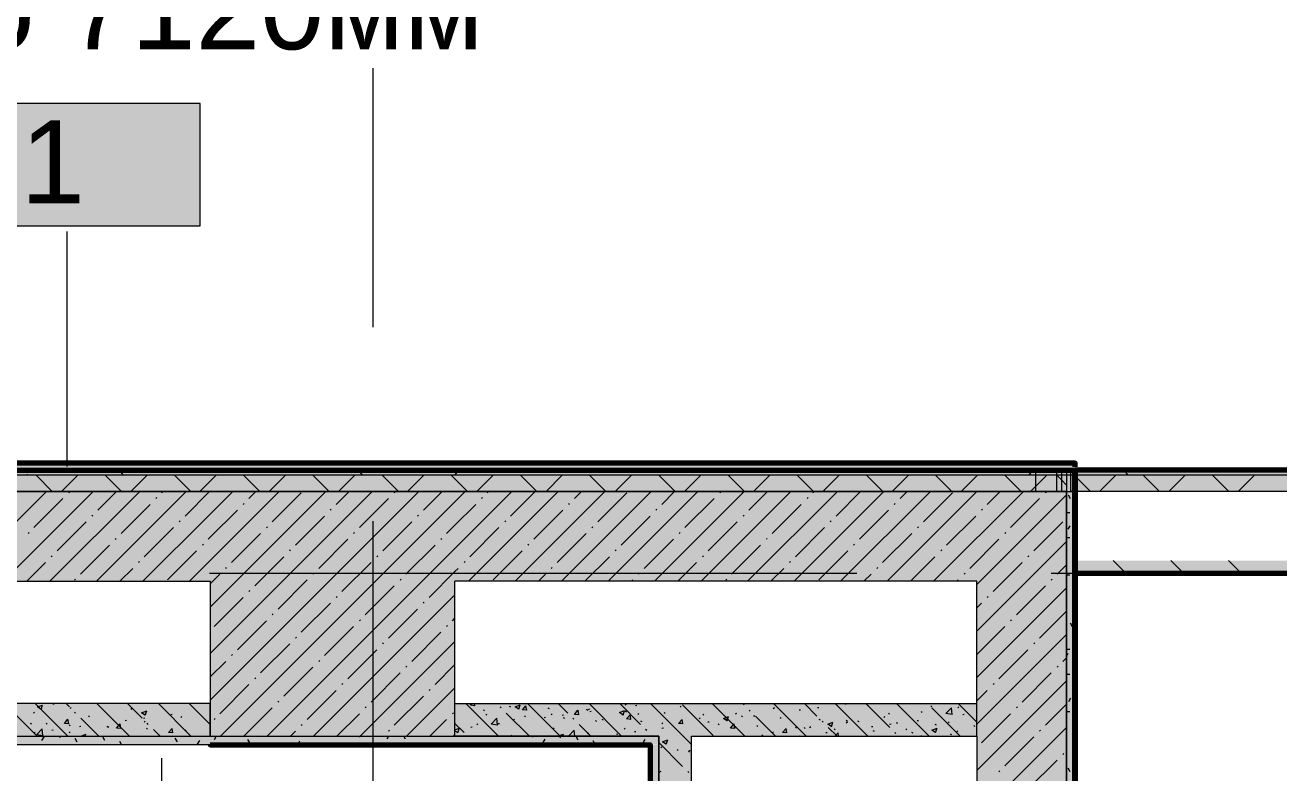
# Model space of a CAD drawing. Header units: millimetres. Extents: x -3817 to 677485, y -22715 to 103890.
# Drawn here: x 17899 to 20974, y 16421 to 18256 of the extents above; entities that cross this region are included whole.
import ezdxf

# ---------------------------------------------------------------- set-up
doc = ezdxf.new("R2010")
doc.units = ezdxf.units.MM
doc.layers.add('PDF _Геометрия', color=7, linetype='Continuous', true_color=0x1d1d1d)
doc.layers.add('PDF _Сплошная заливка', color=7, linetype='Continuous', true_color=0xffffff)
doc.layers.add('PDF _Текст', color=7, linetype='Continuous')
doc.styles.add('PDF GOST-Common', font='arial.ttf')

msp = doc.modelspace()

# ---------------------------------------------------------------- hatches: boundary and pattern name
at = {"layer": 'PDF _Сплошная заливка', "true_color": 0xff8000, "transparency": 33554559}
h = msp.add_hatch(color=30, dxfattribs=at)
h.paths.add_polyline_path([(18953.5, 17164.3), (20463.3, 17164.3), (20463.3, 17172), (20474.3, 17172), (20473.3, 17181.3), (16423.3, 17181.3), (16423.3, 17164.3), (18647.5, 17164.3)], flags=0)
h.paths.add_polyline_path([(14564.3, 17164.3), (15323.3, 17164.3), (15323.3, 17181.3), (14553.3, 17181.3), (14553.3, 17164.3)], flags=0)
at = {"layer": 'PDF _Сплошная заливка', "true_color": 0xc0c0c0, "transparency": 33554559}
h = msp.add_hatch(color=9, dxfattribs=at)
h.paths.add_polyline_path([(18575.4, 17151.3), (20463.3, 17151.6), (20463.3, 17164.3), (16423.3, 17164.3), (16423.3, 17151.3), (18353.5, 17151.3)], flags=0)
h.paths.add_polyline_path([(14564.3, 17151.3), (15323.3, 17151.3), (15323.3, 17164.3), (14553.3, 17164.3), (14553.3, 17151.3)], flags=0)
at = {"layer": 'PDF _Сплошная заливка', "true_color": 0xff8000, "transparency": 33554559}
h = msp.add_hatch(color=30, dxfattribs=at)
h.paths.add_polyline_path([(20591.5, 17164.3), (22133.3, 17164.3), (22133.3, 17172), (20463.3, 17172), (20474.3, 17164.3)], flags=0)
h.paths.add_polyline_path([(20471.5, 17164.3), (20473.3, 17164.3), (20463.3, 17172), (20463.3, 17164.3)], flags=0)
at = {"layer": 'PDF _Сплошная заливка', "true_color": 0xc0c0c0, "transparency": 33554559}
msp.add_hatch(color=9, dxfattribs=at).paths.add_polyline_path([(20931.2, 17151.3), (22153.3, 17151.3), (22153.3, 17164.3), (20463.3, 17164.3), (20463.3, 17151.3), (20591.5, 17151.3)])
at = {"layer": 'PDF _Сплошная заливка', "transparency": 33554559}
h = msp.add_hatch(color=256, dxfattribs=at)
h.paths.add_polyline_path([(14553.3, 17111.3), (15293.3, 17111.3), (15293.3, 17119.3), (15323.3, 17119.3), (15323.3, 17151.3), (14553.3, 17151.2)], flags=0)
h.paths.add_polyline_path([(20453.3, 17111.3), (20463.3, 17111.3), (20463.3, 17151.3), (16423.3, 17151.3), (16423.3, 17119.3), (16453.3, 17119.3), (16453.3, 17111.3), (20251.9, 17111.3)], flags=0)
for points in [[(21610.5, 17111.3), (22153.3, 17111.3), (22153.3, 17151.3), (20463.3, 17151.3), (20463.3, 17111.3), (20931.2, 17111.3)], [(20473.3, 16911.3), (22132.3, 16911.3), (22132.3, 16942.3), (20463.3, 16942.3), (20473.3, 16914.2)], [(20233.3, 16511.3), (20233.3, 16591.3), (18953.5, 16591.3), (18953.5, 16511.3), (20174.6, 16511.3)], [(19453.3, 16491.3), (19453.3, 16511.3), (17133.3, 16511.3), (17133.3, 16491.3), (19433.3, 16491.3)]]:
    msp.add_hatch(color=256, dxfattribs=at).paths.add_polyline_path(points)
h = msp.add_hatch(color=256, dxfattribs=at)
h.paths.add_polyline_path([(18953.5, 16891.3), (20453.3, 16891.3), (20453.3, 17111.3), (18953.5, 17111.3)], flags=0)
h.paths.add_polyline_path([(15323.3, 16891.3), (15323.3, 17111.3), (14673.3, 17111.3), (14673.3, 16891.3), (15293.3, 16891.3)], flags=0)
h.paths.add_polyline_path([(17534.5, 16891.3), (18353.5, 16891.3), (18353.5, 17111.3), (16423.3, 17111.3), (16423.3, 16891.3), (17133.3, 16891.3)], flags=0)
h = msp.add_hatch(color=256, dxfattribs=at)
h.paths.add_polyline_path([(20453.3, 14031.3), (20473.3, 14031.3), (20473.3, 14111.3), (20461.3, 14111.3), (20461.3, 14081.3), (20453.3, 14081.3)], flags=0)
h.paths.add_polyline_path([(20461.3, 15211.3), (20473.3, 15211.3), (20473.3, 16862.3), (20463.3, 16862.3), (20463.3, 16942.3), (20473.3, 16942.3), (20473.3, 17111.3), (20453.3, 17111.3), (20453.4, 15241.3), (20461.3, 15241.3)], flags=0)
h = msp.add_hatch(color=256, dxfattribs=at)
h.paths.add_polyline_path([(20453.3, 13311.4), (20453.3, 14111.3), (20233.3, 14111.3), (20233.3, 13311.4), (20251.9, 13311.4)], flags=0)
h.paths.add_polyline_path([(20453.3, 15211.3), (20453.3, 16891.3), (20233.3, 16891.3), (20233.3, 15211.3), (20251.9, 15211.3)], flags=0)

# ---------------------------------------------------------------- linework, layer by layer
at = {"layer": 'PDF _Геометрия', "color": 253, "lineweight": 9, "true_color": 0xaaaaaa}
for points in [[(18753.3, 17514.8), (18753.3, 18149.8)], [(18753.3, 15451), (18753.3, 17038.5)], [(18351.9, 16911.3), (19939.4, 16911.3)], [(20415.6, 16911.3), (21050.6, 16911.3)]]:
    msp.add_lwpolyline(points, dxfattribs=at)
at = {"layer": 'PDF _Геометрия', "color": 7, "lineweight": 9}
msp.add_lwpolyline([(18328.8, 18063.5), (17675.7, 18063.5), (17675.7, 17763.5), (18328.8, 17763.5)], close=True, dxfattribs=at)
for points in [[(18002.3, 17172.8), (18002.3, 17749.6)], [(20428.3, 17164.3), (20428.3, 17111.3)], [(20440.8, 17164.3), (20440.8, 17111.3)], [(23938.3, 17151.3), (22153.3, 17151.3), (20463.3, 17151.3), (20453.3, 17151.3), (16423.3, 17151.3)], [(20453.3, 17111.3), (18953.5, 17111.3), (18353.5, 17111.3), (16453.3, 17111.3), (18353.5, 17111.3)], [(18953.5, 17111.3), (20453.3, 17111.3), (20463.3, 17111.3)], [(20474.3, 16911.3), (22132.3, 16911.3)], [(18353.5, 16891.3), (18353.5, 16511.3), (18953.5, 16511.3), (18953.5, 16891.3)], [(20233.3, 16511.3), (20233.3, 16591.3)], [(18353.3, 16491.3), (19433.3, 16491.3)], [(19433.3, 16490.3), (19433.3, 15911.3)], [(18233.6, 16457.5), (18233.6, 16033.1)]]:
    msp.add_lwpolyline(points, dxfattribs=at)
at = {"layer": 'PDF _Геометрия', "color": 30, "lineweight": 70, "true_color": 0xff8000}
for points in [[(20474.3, 17172), (20474.3, 17181.3), (16423.3, 17181.3), (16423.3, 17164.3), (20463.3, 17164.3), (20473.3, 17164.3)], [(22133.3, 17172), (22133.3, 17164.3), (20474.3, 17164.3)]]:
    msp.add_lwpolyline(points, dxfattribs=at)
at = {"layer": 'PDF _Геометрия', "color": 9, "lineweight": 9, "true_color": 0xc0c0c0}
for points in [[(16453.3, 17111.3), (16498.3, 17111.3), (16498.3, 17151.3), (16423.3, 17151.3), (16423.3, 17119.3), (16423.3, 17164.3), (20453.3, 17164.3), (20463.3, 17164.3), (20463.3, 17111.3)], [(20463.3, 17164.3), (22153.3, 17164.3), (23938.3, 17164.3), (23938.3, 17111.3), (22153.3, 17111.3), (22153.3, 17164.3), (22228.3, 17164.3), (22228.3, 17111.3), (22153.3, 17111.3), (20463.3, 17111.3), (20473.3, 17111.3), (20473.3, 16942.3), (20473.3, 16862.3), (20473.3, 15211.3), (20461.3, 15211.3)], [(18353.5, 17111.3), (18953.5, 17111.3)], [(20463.3, 16911.3), (20474.3, 16911.3)], [(14453.3, 12811.3), (19953.3, 12811.3), (19953.3, 13011.4), (17133.3, 13011.4), (17133.3, 16511.3), (18353.3, 16511.3), (18353.3, 16591.3), (17133.3, 16591.3), (17133.3, 16891.3), (18353.5, 16891.3)], [(17133.3, 13031.3), (17133.3, 16491.3), (17133.3, 16511.3), (19453.3, 16511.3), (19453.3, 16491.3), (19453.3, 15931.3), (20233.3, 15931.3), (20233.3, 15911.3), (20233.3, 15241.3), (20233.3, 15931.3), (19533.3, 15931.3), (19453.3, 15931.3), (19453.3, 16511.3), (18953.5, 16511.3), (18953.5, 16591.3), (20233.3, 16591.3), (20233.3, 16891.3), (18953.5, 16891.3)], [(17153.3, 13032.3), (17153.3, 16491.3), (18353.3, 16491.3)]]:
    msp.add_lwpolyline(points, dxfattribs=at)
at = {"layer": 'PDF _Геометрия', "color": 250, "lineweight": 9, "true_color": 0x3c3c3c}
for points in [[(18139.9, 17151.3), (18132.4, 17164.3)], [(18726.5, 17151.3), (18723, 17157.5)], [(18960.8, 17164.3), (18953.3, 17151.3)], [(19312.8, 17164.3), (19311.5, 17162.1)], [(20134, 17164.3), (20130.6, 17158.5)], [(20368.6, 17164.3), (20361.1, 17151.3)], [(20603.6, 17151.3), (20596.1, 17164.3)], [(17905.3, 17151.3), (17903.9, 17153.9)]]:
    msp.add_lwpolyline(points, dxfattribs=at)
at = {"layer": 'PDF _Геометрия', "color": 9, "lineweight": 9, "true_color": 0xc0c0c0}
for points in [[(20378.3, 17111.3), (20378.3, 17164.3), (20453.3, 17164.3), (20453.3, 17111.3)], [(20453.3, 15241.3), (20453.3, 16891.3), (20453.3, 17111.3)], [(20233.3, 16011.3), (19533.3, 16011.3), (19533.3, 16511.3), (20233.3, 16511.3)]]:
    msp.add_lwpolyline(points, close=True, dxfattribs=at)
at = {"layer": 'PDF _Геометрия', "color": 231, "lineweight": 70, "true_color": 0xff80c0}
for points in [[(22132.3, 16911.3), (22132.3, 16910.3), (20474.3, 16910.3), (20474.3, 16862.3), (20474.3, 15211.3), (20473.3, 15211.3), (20473.3, 16862.3), (20473.3, 16942.3), (20473.3, 17111.3), (20473.3, 17164.3)], [(20474.3, 17164.3), (20474.3, 17111.3), (20474.3, 16942.3), (20474.3, 16911.3)], [(18353.3, 16491.3), (18353.3, 16490.3), (19432.3, 16490.3), (19432.3, 15910.3), (19433.3, 15910.3), (20212.3, 15910.3), (20212.3, 15211.3), (20213.3, 15211.3)]]:
    msp.add_lwpolyline(points, dxfattribs=at)
at = {"layer": 'PDF _Геометрия', "color": 231, "lineweight": 9, "true_color": 0xff80c0}
for points in [[(20473.3, 17164.3), (20474.3, 17164.3)], [(20474.3, 16911.3), (22132.3, 16911.3)], [(19433.3, 15911.3), (19433.3, 16490.3), (19433.3, 16491.3), (18353.3, 16491.3)]]:
    msp.add_lwpolyline(points, dxfattribs=at)
at = {"layer": 'PDF _Геометрия', "lineweight": 9}
for points in [[(17966.2, 17111.3), (17926.2, 17151.3)], [(18028.8, 17151.3), (17988.8, 17111.3)], [(18135.9, 17111.3), (18095.9, 17151.3)], [(18198.6, 17151.3), (18158.6, 17111.3)], [(18305.6, 17111.3), (18265.6, 17151.3)], [(18368.3, 17151.3), (18328.3, 17111.3)], [(18475.3, 17111.3), (18435.3, 17151.3)], [(18538, 17151.3), (18498, 17111.3)], [(18645, 17111.3), (18605, 17151.3)], [(18707.7, 17151.3), (18667.7, 17111.3)], [(18814.7, 17111.3), (18774.7, 17151.3)], [(18877.4, 17151.3), (18837.4, 17111.3)], [(18984.4, 17111.3), (18944.4, 17151.3)], [(19047.1, 17151.3), (19007.1, 17111.3)], [(19154.1, 17111.3), (19114.1, 17151.3)], [(19216.8, 17151.3), (19176.8, 17111.3)], [(19323.8, 17111.3), (19283.8, 17151.3)], [(19386.5, 17151.3), (19346.5, 17111.3)], [(19493.5, 17111.3), (19453.5, 17151.3)], [(19556.2, 17151.3), (19516.2, 17111.3)], [(19663.2, 17111.3), (19623.2, 17151.3)], [(19725.9, 17151.3), (19685.9, 17111.3)], [(19832.9, 17111.3), (19792.9, 17151.3)], [(19895.6, 17151.3), (19855.6, 17111.3)], [(20002.6, 17111.3), (19962.6, 17151.3)], [(20065.3, 17151.3), (20025.3, 17111.3)], [(20172.3, 17111.3), (20132.3, 17151.3)], [(20235, 17151.3), (20195, 17111.3)], [(20342, 17111.3), (20302, 17151.3)], [(20404.7, 17151.3), (20364.7, 17111.3)], [(20453.3, 17127.4), (20440.8, 17139.9), (20428.3, 17152.4)], [(20511.7, 17111.3), (20471.7, 17151.3)], [(20574.4, 17151.3), (20534.4, 17111.3)], [(20681.4, 17111.3), (20641.4, 17151.3)], [(20744.1, 17151.3), (20704.1, 17111.3)], [(20851.2, 17111.3), (20811.2, 17151.3)], [(20913.8, 17151.3), (20873.8, 17111.3)], [(17732.3, 16891.3), (17952.3, 17111.3)], [(17846.4, 16891.3), (18066.4, 17111.3)], [(17960.4, 16891.3), (18180.4, 17111.3)], [(18006.4, 17108.4), (18008.8, 17110.8)], [(18074.5, 16891.3), (18294.5, 17111.3)], [(18077.7, 17065.6), (18123.4, 17111.3)], [(18188.5, 16891.3), (18353.5, 17056.3), (18408.5, 17111.3)], [(18220.3, 17094.2), (18222.6, 17096.5)], [(18234.5, 17108.4), (18237.5, 17111.3)], [(18291.6, 17051.4), (18351.5, 17111.3)], [(18302.6, 16891.3), (18353.5, 16942.3), (18522.6, 17111.3)], [(18353.5, 16828.2), (18636.6, 17111.3)], [(18353.5, 16714.2), (18750.7, 17111.3)], [(18353.5, 16600.1), (18864.7, 17111.3)], [(18378.8, 16511.3), (18953.5, 17086.1), (18978.8, 17111.3)], [(18448.4, 17094.2), (18465.6, 17111.3)], [(18492.8, 16511.3), (18953.5, 16972), (19092.8, 17111.3)], [(18505.4, 17037.1), (18576.7, 17108.4)], [(18662.2, 17079.9), (18693.7, 17111.3)], [(18804.8, 17108.4), (18807.2, 17110.8)], [(18876.1, 17065.6), (18921.8, 17111.3)], [(18986.9, 16891.3), (19206.9, 17111.3)], [(19018.6, 17094.2), (19021, 17096.5)], [(19032.9, 17108.4), (19035.8, 17111.3)], [(19089.9, 17051.4), (19149.9, 17111.3)], [(19100.9, 16891.3), (19320.9, 17111.3)], [(19215, 16891.3), (19435, 17111.3)], [(19246.7, 17094.2), (19263.9, 17111.3)], [(19303.7, 17037.1), (19375, 17108.4)], [(19329, 16891.3), (19549, 17111.3)], [(19443.1, 16891.3), (19663.1, 17111.3)], [(19460.6, 17079.9), (19492, 17111.3)], [(19557.1, 16891.3), (19777.1, 17111.3)], [(19603.1, 17108.4), (19605.5, 17110.8)], [(19671.2, 16891.3), (19891.2, 17111.3)], [(19674.4, 17065.6), (19720.1, 17111.3)], [(19785.2, 16891.3), (20005.2, 17111.3)], [(19817, 17094.2), (19819.3, 17096.5)], [(19831.2, 17108.4), (19834.2, 17111.3)], [(19888.2, 17051.4), (19948.2, 17111.3)], [(19899.3, 16891.3), (20119.3, 17111.3)], [(20013.3, 16891.3), (20233.3, 17111.3)], [(20045.1, 17094.2), (20062.3, 17111.3)], [(20102.1, 17037.1), (20173.4, 17108.4)], [(20127.4, 16891.3), (20347.4, 17111.3)], [(20233.3, 16883.2), (20241.4, 16891.3), (20453.3, 17103.2)], [(20258.9, 17079.9), (20290.4, 17111.3)], [(20401.5, 17108.4), (20403.8, 17110.8)], [(17920.9, 17022.9), (17992.2, 17094.2)], [(18134.7, 17008.6), (18206, 17079.9)], [(18348.6, 16994.4), (18353.5, 16999.3), (18419.9, 17065.6)], [(18434.1, 17079.9), (18436.5, 17082.3)], [(18648, 17065.6), (18650.3, 17068)], [(18719.2, 17022.9), (18790.5, 17094.2)], [(18933.1, 17008.6), (18953.5, 17029.1), (19004.4, 17079.9)], [(19146.9, 16994.4), (19218.2, 17065.6)], [(19232.5, 17079.9), (19234.8, 17082.3)], [(19446.3, 17065.6), (19448.7, 17068)], [(19517.6, 17022.9), (19588.9, 17094.2)], [(19731.4, 17008.6), (19802.7, 17079.9)], [(19945.3, 16994.4), (20016.6, 17065.6)], [(20030.8, 17079.9), (20033.2, 17082.3)], [(20244.7, 17065.6), (20247, 17068)], [(20315.9, 17022.9), (20387.2, 17094.2)], [(17977.9, 16965.9), (18049.2, 17037.1)], [(18063.5, 17051.4), (18065.8, 17053.8)], [(18277.3, 17037.1), (18279.7, 17039.5)], [(18562.4, 16980.1), (18633.7, 17051.4)], [(18776.3, 16965.9), (18847.5, 17037.1)], [(18861.8, 17051.4), (18864.2, 17053.8)], [(19075.6, 17037.1), (19078, 17039.5)], [(19360.8, 16980.1), (19432.1, 17051.4)], [(19574.6, 16965.9), (19645.9, 17037.1)], [(19660.1, 17051.4), (19662.5, 17053.8)], [(19874, 17037.1), (19876.4, 17039.5)], [(20159.1, 16980.1), (20230.4, 17051.4)], [(20373, 16965.9), (20444.2, 17037.1)], [(17906.6, 17008.6), (17909, 17011)], [(18191.8, 16951.6), (18263, 17022.9)], [(18405.6, 16937.3), (18476.9, 17008.6)], [(18491.1, 17022.9), (18493.5, 17025.2)], [(18705, 17008.6), (18707.4, 17011)], [(18990.1, 16951.6), (19061.4, 17022.9)], [(19204, 16937.3), (19275.2, 17008.6)], [(19289.5, 17022.9), (19291.9, 17025.2)], [(19503.3, 17008.6), (19505.7, 17011)], [(19788.5, 16951.6), (19859.7, 17022.9)], [(20002.3, 16937.3), (20073.6, 17008.6)], [(20087.8, 17022.9), (20090.2, 17025.2)], [(20301.7, 17008.6), (20304, 17011)], [(18034.9, 16908.8), (18106.2, 16980.1)], [(18120.5, 16994.4), (18122.9, 16996.7)], [(18334.3, 16980.1), (18336.7, 16982.5)], [(18619.4, 16923.1), (18690.7, 16994.4)], [(18833.3, 16908.8), (18904.6, 16980.1)], [(18918.8, 16994.4), (18921.2, 16996.7)], [(19132.7, 16980.1), (19135, 16982.5)], [(19417.8, 16923.1), (19489.1, 16994.4)], [(19631.6, 16908.8), (19702.9, 16980.1)], [(19717.2, 16994.4), (19719.5, 16996.7)], [(19931, 16980.1), (19933.4, 16982.5)], [(20216.1, 16923.1), (20287.4, 16994.4)], [(20233.3, 16769.1), (20355.5, 16891.3), (20453.3, 16989.1)], [(17963.7, 16951.6), (17966, 16954)], [(18248.8, 16894.6), (18320.1, 16965.9)], [(18462.6, 16880.3), (18533.9, 16951.6)], [(18548.2, 16965.9), (18550.5, 16968.2)], [(18762, 16951.6), (18764.4, 16954)], [(19047.1, 16894.6), (19118.4, 16965.9)], [(19272, 16891.3), (19332.3, 16951.6)], [(19346.5, 16965.9), (19348.9, 16968.2)], [(19560.4, 16951.6), (19562.7, 16954)], [(19845.5, 16894.6), (19916.8, 16965.9)], [(20070.4, 16891.3), (20130.6, 16951.6)], [(20144.9, 16965.9), (20147.2, 16968.2)], [(20358.7, 16951.6), (20361.1, 16954)], [(20598.6, 16911.3), (20567.6, 16942.3)], [(20740, 16911.3), (20709, 16942.3)], [(20881.4, 16911.3), (20850.4, 16942.3)], [(17903.4, 16891.3), (17949.4, 16937.3)], [(18131.5, 16891.3), (18163.3, 16923.1)], [(18177.5, 16937.3), (18179.9, 16939.7)], [(18391.4, 16923.1), (18393.7, 16925.5)], [(18605.2, 16908.8), (18607.6, 16911.2)], [(18676.5, 16866.1), (18747.8, 16937.3)], [(18890.3, 16851.8), (18953.5, 16915), (18961.6, 16923.1)], [(18975.9, 16937.3), (18978.2, 16939.7)], [(19189.7, 16923.1), (19192.1, 16925.5)], [(19403.5, 16908.8), (19405.9, 16911.2)], [(19500.1, 16891.3), (19546.1, 16937.3)], [(19728.2, 16891.3), (19759.9, 16923.1)], [(19774.2, 16937.3), (19776.6, 16939.7)], [(19988, 16923.1), (19990.4, 16925.5)], [(20201.9, 16908.8), (20204.3, 16911.2)], [(20273.2, 16866.1), (20298.5, 16891.3), (20344.4, 16937.3)], [(20430, 16908.8), (20453.3, 16932.1)], [(18020.7, 16894.6), (18023.1, 16896.9)], [(18353.5, 16885.3), (18377.1, 16908.8)], [(18519.7, 16823.3), (18590.9, 16894.6)], [(18733.5, 16809), (18804.8, 16880.3)], [(18819, 16894.6), (18821.4, 16896.9)], [(19158, 16891.3), (19175.4, 16908.8)], [(19386.1, 16891.3), (19389.3, 16894.6)], [(19617.4, 16894.6), (19619.8, 16896.9)], [(19956.3, 16891.3), (19973.8, 16908.8)], [(20184.4, 16891.3), (20187.6, 16894.6)], [(20330.2, 16809), (20401.5, 16880.3)], [(20415.7, 16894.6), (20418.1, 16896.9)], [(18362.8, 16780.5), (18434.1, 16851.8)], [(18448.4, 16866.1), (18450.7, 16868.4)], [(18606.9, 16511.3), (18953.5, 16858)], [(18662.2, 16851.8), (18664.6, 16854.2)], [(20233.3, 16655.1), (20453.3, 16875.1)], [(20258.9, 16851.8), (20261.3, 16854.2)], [(18576.7, 16766.3), (18648, 16837.5)], [(18790.5, 16752), (18861.8, 16823.3)], [(18876.1, 16837.5), (18878.4, 16839.9)], [(20233.3, 16826.2), (20244.7, 16837.5)], [(18419.9, 16723.5), (18491.1, 16794.8)], [(18505.4, 16809), (18507.8, 16811.4)], [(18719.2, 16794.8), (18721.6, 16797.1)], [(18947.3, 16794.8), (18953.5, 16801)], [(20315.9, 16794.8), (20318.3, 16797.1)], [(20387.2, 16752), (20453.3, 16818.1)], [(18633.7, 16709.2), (18705, 16780.5)], [(18847.5, 16695), (18918.8, 16766.3)], [(18933.1, 16780.5), (18935.5, 16782.9)], [(20233.3, 16712.1), (20301.7, 16780.5)], [(20233.3, 16541), (20453.3, 16761)], [(18476.9, 16666.5), (18548.2, 16737.8)], [(18562.4, 16752), (18564.8, 16754.4)], [(18720.9, 16511.3), (18953.5, 16743.9)], [(18776.3, 16737.8), (18778.6, 16740.1)], [(20373, 16737.8), (20375.3, 16740.1)], [(18405.6, 16709.2), (18408, 16711.6)], [(18619.4, 16695), (18621.8, 16697.4)], [(18690.7, 16652.2), (18762, 16723.5)], [(20287.4, 16652.2), (20358.7, 16723.5)], [(20444.2, 16695), (20453.3, 16704)], [(18353.5, 16657.2), (18391.4, 16695)], [(18533.9, 16609.4), (18605.2, 16680.7)], [(18747.8, 16595.2), (18819, 16666.5)], [(18833.3, 16680.7), (18835.7, 16683.1)], [(18904.6, 16638), (18953.5, 16686.9)], [(20344.4, 16595.2), (20415.7, 16666.5)], [(20430, 16680.7), (20432.4, 16683.1)], [(18377.1, 16566.7), (18448.4, 16638)], [(18462.6, 16652.2), (18465, 16654.6)], [(18676.5, 16638), (18678.8, 16640.3)], [(20233.3, 16427), (20453.3, 16647)], [(20273.2, 16638), (20275.5, 16640.3)], [(18590.9, 16552.4), (18662.2, 16623.7)], [(18804.8, 16538.2), (18876.1, 16609.4)], [(18835, 16511.3), (18953.5, 16629.9)], [(18890.3, 16623.7), (18892.7, 16626.1)], [(20233.3, 16598.1), (20258.9, 16623.7)], [(18435.8, 16511.3), (18505.4, 16580.9)], [(18519.7, 16595.2), (18522, 16597.6)], [(18733.5, 16580.9), (18735.9, 16583.3)], [(20330.2, 16580.9), (20332.6, 16583.3)], [(20401.5, 16538.2), (20453.3, 16590)], [(18362.8, 16552.4), (18365.2, 16554.8)], [(18663.9, 16511.3), (18719.2, 16566.7)], [(18892, 16511.3), (18933.1, 16552.4)], [(18947.3, 16566.7), (18949.7, 16569)], [(20244.7, 16495.4), (20315.9, 16566.7)], [(18549.9, 16511.3), (18562.4, 16523.9)], [(18576.7, 16538.2), (18579.1, 16540.5)], [(18790.5, 16523.9), (18792.9, 16526.3)], [(18949, 16511.3), (18953.5, 16515.8)], [(20233.3, 16312.9), (20453.3, 16532.9)], [(20387.2, 16523.9), (20389.6, 16526.3)], [(20301.7, 16438.4), (20373, 16509.7)], [(20358.7, 16381.3), (20430, 16452.6)], [(20444.2, 16466.9), (20446.6, 16469.3)], [(20287.4, 16424.1), (20289.8, 16426.5)]]:
    msp.add_lwpolyline(points, dxfattribs=at)
at = {"layer": 'PDF _Геометрия', "color": 253, "lineweight": 9, "true_color": 0x9b9b9b}
for points in [[(20462.9, 17093.5), (20457.8, 17102.2)], [(20453.3, 17059.9), (20461.6, 17059.9)], [(20461.4, 17027.8), (20456.4, 17019.1)], [(20453.3, 16998.9), (20461.6, 16998.9)], [(20472.5, 16986.2), (20467.5, 16977.5)], [(20453.3, 16907.5), (20461.6, 16907.5)], [(20468, 16779.7), (20463, 16788.5)], [(20453.3, 16724.6), (20461.6, 16724.6)], [(20456.2, 16714.1), (20453.3, 16708.9)], [(20453.3, 16663.7), (20461.6, 16663.7)], [(20473.3, 16648.8), (20471.2, 16652.4)], [(20463.3, 16604.4), (20458.3, 16595.7)], [(20453.3, 16572.2), (20461.6, 16572.2)], [(20453.9, 16560.4), (20453.3, 16561.5)], [(17921.7, 16511.3), (17931.7, 16511.3)], [(17985.4, 16507.8), (17983.4, 16511.3)], [(18104.5, 16511.3), (18114.6, 16511.3)], [(18196, 16511.3), (18206, 16511.3)], [(18256.9, 16511.3), (18267, 16511.3)], [(18368.2, 16511.3), (18363.4, 16502.9)], [(18409.3, 16511.3), (18419.4, 16511.3)], [(18473.8, 16511.3), (18473, 16510)], [(18500.8, 16511.3), (18510.8, 16511.3)], [(18592.2, 16511.3), (18602.3, 16511.3)], [(18720.2, 16511.3), (18718.8, 16508.9)], [(18775.1, 16511.3), (18785.2, 16511.3)], [(18790.6, 16511.3), (18786.8, 16504.8)], [(18832.3, 16504), (18828, 16511.3)], [(18866.5, 16511.3), (18876.6, 16511.3)], [(18927.5, 16511.3), (18937.6, 16511.3)], [(19079.9, 16511.3), (19090, 16511.3)], [(19146, 16509.2), (19144.8, 16511.3)], [(19171.3, 16511.3), (19181.4, 16511.3)], [(19212.9, 16511.3), (19210.3, 16506.7)], [(19262.8, 16511.3), (19272.8, 16511.3)], [(19391.8, 16510.3), (19391.2, 16511.3)], [(19445.7, 16511.3), (19453.3, 16511.3)], [(17945, 16509.7), (17939.9, 16501)], [(18027, 16496.7), (18022, 16505.4)], [(18095.1, 16500.8), (18090, 16509.5)], [(18135.7, 16491.3), (18131.7, 16498.3)], [(18272.8, 16497.8), (18267.7, 16506.5)], [(18326.8, 16500.5), (18321.7, 16491.8)], [(18450.5, 16494.8), (18445.4, 16503.5)], [(18487.6, 16491.3), (18487.1, 16492.3)], [(18558, 16491.3), (18555.1, 16496.4)], [(18572.5, 16499.4), (18567.9, 16491.3)], [(18640.5, 16495.3), (18638.3, 16491.3)], [(18734, 16491.3), (18732.8, 16493.4)], [(18886.3, 16494.2), (18884.6, 16491.3)], [(19173.6, 16504.3), (19168.6, 16495.6)], [(19255.7, 16502.1), (19250.7, 16510.9)], [(19297.1, 16491.3), (19292.3, 16499.7)], [(19377.7, 16492), (19377.4, 16491.3)], [(19419.4, 16503.2), (19414.4, 16494.5)], [(20462.1, 16424.3), (20457, 16433.1)]]:
    msp.add_lwpolyline(points, dxfattribs=at)
at = {"layer": 'PDF _Геометрия', "color": 252, "lineweight": 9, "true_color": 0x878787}
for points in [[(17929.1, 16511.3), (17857.1, 16583.3)], [(18004.5, 16511.3), (17924.5, 16591.3)], [(17938.6, 16577.2), (17929.7, 16583.1), (17942.2, 16587.9)], [(17938.6, 16577.2), (17942.2, 16587.9)], [(17967.5, 16590.7), (17970.8, 16591.2)], [(18008, 16583.3), (17999.9, 16591.3)], [(18009.7, 16579.6), (18012.4, 16581.6)], [(18155.3, 16511.3), (18075.3, 16591.3)], [(18186.5, 16555.6), (18150.8, 16591.3)], [(18158.4, 16579.1), (18160.8, 16576.8)], [(18194.1, 16562.9), (18185.2, 16568.9), (18197.7, 16573.7)], [(18194.1, 16562.9), (18197.7, 16573.7)], [(18306.2, 16511.3), (18226.2, 16591.3)], [(18353.3, 16539.8), (18301.7, 16591.3)], [(19060.5, 16511.3), (18980.5, 16591.3)], [(19002.2, 16586.2), (18991.6, 16587.2), (18995.1, 16591.3)], [(18991.7, 16589.5), (18994.5, 16587.7)], [(19002.3, 16586.2), (19001.3, 16591.3)], [(19023.2, 16576.3), (19025.6, 16574.1)], [(19066.6, 16580.8), (19064.1, 16583.3)], [(19086.6, 16585.5), (19089.4, 16583.7)], [(19110, 16577.6), (19101.2, 16583.5), (19113.6, 16588.3)], [(19110.1, 16577.6), (19113.7, 16588.3)], [(19129.8, 16575.1), (19119.1, 16576), (19127.7, 16586.2)], [(19129.8, 16575.1), (19127.7, 16586.2)], [(19211.4, 16511.3), (19131.4, 16591.3)], [(19181.5, 16581.4), (19184.3, 16579.6)], [(19230, 16568.2), (19206.9, 16591.3)], [(19257.3, 16563.9), (19246.7, 16564.9), (19255.2, 16575.1)], [(19257.3, 16563.9), (19255.3, 16575.1)], [(19276.4, 16577.4), (19279.2, 16575.6)], [(19280.7, 16576.8), (19283.3, 16578.8)], [(19362.3, 16511.3), (19282.3, 16591.3)], [(19283.9, 16572.1), (19287.2, 16572.5)], [(19365.6, 16563.3), (19356.7, 16569.3), (19369.2, 16574.1)], [(19408.6, 16540.5), (19357.8, 16591.3)], [(19365.6, 16563.3), (19369.2, 16574.1)], [(19370.5, 16588.2), (19373.1, 16590.2)], [(19371.3, 16573.4), (19374.1, 16571.6)], [(19396.1, 16586.9), (19399.5, 16587.3)], [(19533.3, 16491.2), (19513.2, 16511.3), (19433.2, 16591.3)], [(19505.8, 16585.3), (19508.3, 16583.1)], [(19587.1, 16512.9), (19511.7, 16588.3)], [(19664, 16511.3), (19584, 16591.3)], [(19662.5, 16588.3), (19659.5, 16591.3)], [(19677.6, 16573.2), (19675.1, 16575.7)], [(19734.1, 16579.6), (19736.8, 16581.6)], [(19814.9, 16511.3), (19734.9, 16591.3)], [(19797.6, 16575.8), (19801, 16576.2)], [(19841.1, 16560.7), (19810.4, 16591.3)], [(19842.2, 16581.6), (19845.5, 16582.1)], [(19965.8, 16511.3), (19885.8, 16591.3)], [(19909.5, 16590.5), (19912.8, 16590.9)], [(20019.6, 16533), (19961.2, 16591.3)], [(20116.6, 16511.3), (20036.6, 16591.3)], [(20120.6, 16586), (20123.1, 16583.8)], [(20192.1, 16511.3), (20122.7, 16580.8)], [(20172.8, 16564.5), (20156.9, 16567), (20170.8, 16581.4)], [(20172.8, 16564.5), (20170.8, 16581.4)], [(20186.5, 16581.5), (20189.1, 16583.5)], [(20233.3, 16545.6), (20187.5, 16591.3)], [(17912.2, 16543.2), (17915.1, 16541.4)], [(17919.9, 16568.2), (17922.6, 16570.2)], [(17951, 16543.5), (17953.5, 16541.2)], [(18006.7, 16541.8), (17996.1, 16542.7), (18004.6, 16552.9)], [(18006.7, 16541.8), (18004.6, 16552.9)], [(18023.1, 16568.2), (18020.6, 16570.7)], [(18079.9, 16511.3), (18035.7, 16555.6)], [(18054.7, 16561.3), (18057.2, 16559)], [(18134.2, 16530.6), (18123.6, 16531.5), (18132.2, 16541.8)], [(18134.2, 16530.6), (18132.2, 16541.7)], [(18144.9, 16550.1), (18148.2, 16550.5)], [(18189.4, 16556), (18192.7, 16556.4)], [(18191.2, 16546.2), (18193.9, 16548.3)], [(18201.6, 16540.5), (18199.1, 16543.1)], [(18256.7, 16564.8), (18260, 16565.3)], [(18281, 16557.6), (18283.7, 16559.7)], [(18976.1, 16520.4), (18953.5, 16543)], [(19029.1, 16565.6), (19032, 16563.8)], [(19057.8, 16538.5), (19042, 16540.9), (19055.8, 16555.3)], [(19057.8, 16538.4), (19055.8, 16555.3)], [(19059.7, 16542.6), (19063, 16543)], [(19136, 16511.3), (19079.2, 16568.2)], [(19097, 16550.9), (19099.7, 16553)], [(19124.1, 16561.6), (19126.9, 16559.8)], [(19172, 16557.4), (19175.3, 16557.8)], [(19189.4, 16564.3), (19192, 16566.3)], [(19216.5, 16563.2), (19219.8, 16563.7)], [(19219, 16557.6), (19221.8, 16555.8)], [(19245.1, 16553.1), (19242.6, 16555.6)], [(19298.4, 16549.7), (19300.9, 16547.5)], [(19313.9, 16553.6), (19316.7, 16551.8)], [(19384.8, 16552.8), (19374.2, 16553.7), (19382.8, 16563.9)], [(19384.8, 16552.8), (19382.8, 16563.9)], [(19402.1, 16567.5), (19404.6, 16565.3)], [(19408.8, 16549.5), (19411.6, 16547.7)], [(19460.7, 16542.3), (19463.3, 16544.4)], [(19466.2, 16569.4), (19469, 16567.6)], [(19512.4, 16541.6), (19501.7, 16542.5), (19510.3, 16552.8)], [(19503.7, 16545.5), (19506.5, 16543.7)], [(19512.4, 16541.6), (19510.3, 16552.7)], [(19552, 16554.8), (19554.6, 16556.9)], [(19561.1, 16565.4), (19564, 16563.6)], [(19573.5, 16546.3), (19576.8, 16546.7)], [(19621.1, 16549.1), (19612.2, 16555.1), (19624.7, 16559.8)], [(19618, 16552.1), (19621.3, 16552.6)], [(19621.1, 16549.1), (19624.7, 16559.8)], [(19641.8, 16566.2), (19644.4, 16568.3)], [(19656, 16561.4), (19658.9, 16559.6)], [(19685.4, 16561), (19688.7, 16561.4)], [(19739.5, 16511.3), (19690.2, 16560.7)], [(19751, 16557.4), (19753.8, 16555.6)], [(19845.9, 16553.4), (19848.7, 16551.6)], [(19856.1, 16545.6), (19853.6, 16548.1)], [(19876.6, 16534.9), (19867.8, 16540.8), (19880.2, 16545.6)], [(19876.6, 16534.8), (19880.2, 16545.6)], [(19913, 16544.3), (19915.7, 16546.3)], [(19913.2, 16550.4), (19915.7, 16548.2)], [(19940.8, 16549.4), (19943.6, 16547.6)], [(20005.4, 16557.6), (20008, 16559.6)], [(20016.9, 16568.2), (20019.4, 16566)], [(20035.7, 16545.4), (20038.5, 16543.6)], [(20086.9, 16549.9), (20090.2, 16550.3)], [(20096.7, 16570.1), (20099.3, 16572.2)], [(20163.2, 16547), (20165.7, 16544.7)], [(20199.2, 16564.7), (20202.5, 16565.1)], [(17920.7, 16520.6), (17924, 16521)], [(17942.8, 16512.4), (17927, 16514.9), (17940.9, 16529.3)], [(17942.8, 16512.4), (17940.9, 16529.3)], [(17965.2, 16526.4), (17968.6, 16526.9)], [(18007.1, 16539.2), (18010, 16537.4)], [(18007.6, 16520.4), (18010.2, 16522.4)], [(18032.6, 16535.3), (18035.9, 16535.7)], [(18036.2, 16511.3), (18035.8, 16511.6), (18048.3, 16516.3)], [(18046.6, 16511.3), (18048.3, 16516.3)], [(18099.9, 16533.7), (18102.6, 16535.8)], [(18102.1, 16535.2), (18104.9, 16533.4)], [(18197, 16531.2), (18199.8, 16529.4)], [(18230.8, 16511.3), (18214.2, 16528)], [(18261.7, 16519.5), (18251.1, 16520.4), (18259.7, 16530.6)], [(18261.8, 16519.4), (18259.7, 16530.6)], [(18291.9, 16527.2), (18294.7, 16525.4)], [(18953.5, 16526.8), (18964.3, 16531)], [(18953.5, 16525), (18960.6, 16520.2)], [(18960.7, 16520.2), (18964.3, 16531)], [(18992.4, 16533.7), (18995.7, 16534.2)], [(19007.2, 16539.6), (19009.9, 16541.6)], [(19091.1, 16514.1), (19093.5, 16511.9)], [(19194.7, 16531.9), (19197.2, 16529.7)], [(19208.2, 16511.3), (19207.3, 16512), (19219.8, 16516.7)], [(19218, 16511.3), (19219.8, 16516.7)], [(19232.6, 16511.3), (19231.7, 16511.5), (19245.6, 16525.9)], [(19247.3, 16511.3), (19245.6, 16525.9)], [(19286.9, 16511.3), (19257.7, 16540.5)], [(19278.5, 16517.6), (19281.2, 16519.6)], [(19349.4, 16516.8), (19352.7, 16517.2)], [(19368.3, 16529), (19371, 16531)], [(19393.9, 16522.6), (19397.2, 16523.1)], [(19423.7, 16525.5), (19421.1, 16528)], [(19437.8, 16511.3), (19436.2, 16512.9)], [(19461.2, 16531.5), (19464.5, 16531.9)], [(19598.6, 16541.5), (19601.5, 16539.7)], [(19639.9, 16530.5), (19629.3, 16531.4), (19637.8, 16541.6)], [(19639.9, 16530.4), (19637.8, 16541.6)], [(19693.5, 16537.5), (19696.4, 16535.7)], [(19705.9, 16514.8), (19708.3, 16512.6)], [(19731.9, 16520.4), (19734.6, 16522.4)], [(19767.4, 16519.3), (19756.8, 16520.2), (19765.4, 16530.4)], [(19767.4, 16519.3), (19765.4, 16530.4)], [(19788.5, 16533.5), (19791.3, 16531.7)], [(19795.4, 16511.5), (19798.7, 16512)], [(19809.6, 16532.6), (19812, 16530.4)], [(19823.2, 16532.9), (19825.9, 16534.9)], [(19862.7, 16520.4), (19866, 16520.8)], [(19890.4, 16511.3), (19868.7, 16533)], [(19883.4, 16529.5), (19886.2, 16527.7)], [(19886.2, 16511.3), (19892.9, 16519.3)], [(19894.4, 16511.3), (19892.9, 16519.3)], [(19955.8, 16511.4), (19955.9, 16511.3)], [(19975, 16535.2), (19978.3, 16535.6)], [(19978.3, 16525.5), (19981.1, 16523.7)], [(20019.5, 16541), (20022.8, 16541.5)], [(20034.7, 16517.9), (20032.2, 16520.4)], [(20059.5, 16529.2), (20062, 16526.9)], [(20073.2, 16521.5), (20076, 16519.7)], [(20095.1, 16511.3), (20097.2, 16513)], [(20132.1, 16520.6), (20123.3, 16526.6), (20135.7, 16531.4)], [(20130.6, 16541.3), (20133.4, 16539.5)], [(20132.1, 16520.6), (20135.7, 16531.3)], [(20168.1, 16517.5), (20170.9, 16515.7)], [(20184.3, 16522.3), (20187, 16524.3)], [(20225.5, 16537.3), (20228.4, 16535.5)], [(19511.7, 16437.5), (19453.3, 16495.8)], [(19458.5, 16483.1), (19461.2, 16485.2)], [(19471.7, 16491.7), (19462.8, 16497.7), (19475.3, 16502.5)], [(19471.7, 16491.7), (19475.3, 16502.5)], [(19498.5, 16479.2), (19501, 16477)], [(19525.8, 16475), (19528.6, 16473.2)], [(19526.7, 16476.1), (19530.1, 16476.6)], [(19456.3, 16423.9), (19459, 16426)], [(19526.7, 16422.4), (19524.2, 16424.9)]]:
    msp.add_lwpolyline(points, dxfattribs=at)
at = {"layer": 'PDF _Сплошная заливка', "lineweight": 9, "transparency": 33554559}
msp.add_solid([(18328.8, 18063.5), (17675.7, 18063.5), (18328.8, 17763.5), (17675.7, 17763.5)], dxfattribs=at)
at = {"layer": 'PDF _Сплошная заливка', "lineweight": 35, "transparency": 33554559}
for points in [[(18953.5, 16511.3), (18953.5, 17111.3), (18353.5, 16511.3), (18353.5, 17111.3)], [(20473.3, 16862.3), (20473.3, 16914.2), (20463.3, 16862.3), (20463.3, 16942.3)], [(17133.3, 16511.3), (18353.3, 16511.3), (17133.3, 16591.3), (18353.3, 16591.3)], [(19533.3, 15931.3), (19533.3, 16511.3), (19453.3, 15931.3), (19453.3, 16511.3)], [(19453.3, 15911.3), (19453.3, 16491.3), (19433.3, 15911.3), (19433.3, 16490.3)]]:
    msp.add_solid(points, dxfattribs=at)
at = {"layer": 'PDF _Сплошная заливка', "color": 254, "lineweight": 35, "true_color": 0xffb9dc, "transparency": 33554559}
for points in [[(20473.3, 16942.3), (20474.3, 16942.3), (20473.3, 16971.3)], [(20473.3, 16862.3), (20474.3, 16862.3), (20473.3, 16891.3)]]:
    msp.add_solid(points, dxfattribs=at)

# ---------------------------------------------------------------- texts
at = {"layer": 'PDF _Текст', "color": 250, "true_color": 0x3c3c3c, "insert": (17228.8, 18268.3), "char_height": 203.2, "attachment_point": 4, "style": 'PDF GOST-Common'}
msp.add_mtext('Н=до 7120мм', dxfattribs=at)
at = {"layer": 'PDF _Текст', "insert": (17730.5, 17920.1), "char_height": 203.2, "attachment_point": 4, "style": 'PDF GOST-Common'}
msp.add_mtext(' .1', dxfattribs=at)

doc.saveas('drawing.dxf')
